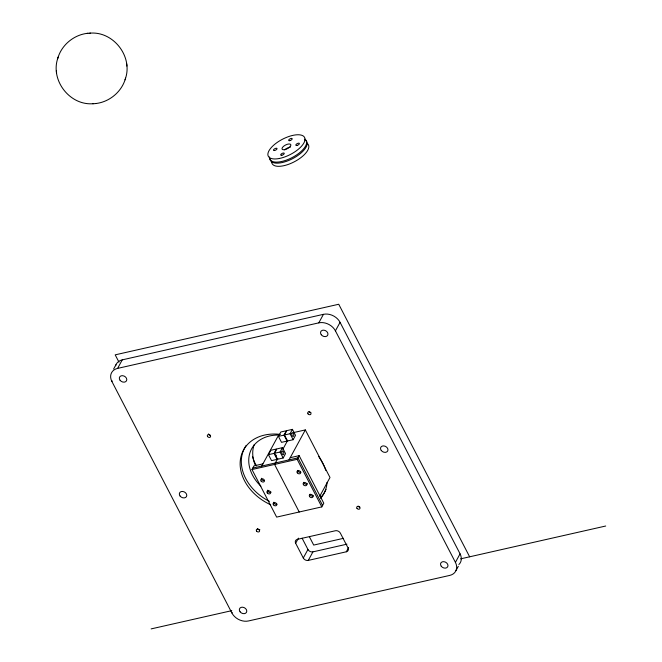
<?xml version="1.0" encoding="UTF-8"?>
<svg xmlns="http://www.w3.org/2000/svg" width="662" height="662" viewBox="0 0 662 662"><rect width="100%" height="100%" fill="white"/><g stroke="black" fill="none" stroke-linecap="round" stroke-linejoin="round"><path stroke-width="0.99" d="M57.851 58.066C50.08 80.292 69.899 105.895 93.425 103.686M125.383 78.795C133.153 56.568 113.334 30.965 89.809 33.166M57.983 57.66C62.228 43.709 75.89 33.39 90.479 33.117M92.754 103.744C107.343 103.471 121.005 93.152 125.25 79.2M57.652 58.695L58.182 57.023M125.052 79.837L125.581 78.157M113.624 368.999L115.949 364.737M460.073 553.837L455.423 562.369A13.058 10.062 28.6 0 1 449.697 575.419L248.515 620.956A13.058 10.062 28.6 0 1 231.882 612.962L111.878 381.444A13.058 10.062 28.6 0 1 117.604 368.395L122.255 359.863L323.445 314.334A13.058 10.062 28.6 0 1 340.069 322.328L460.073 553.837A13.058 10.062 28.6 0 1 458.874 564.554M111.878 381.444L112.168 380.915M117.604 368.395L318.794 322.857L323.445 314.334M290.196 457.69L299.141 455.663L323.792 503.228L321.806 506.885L276.65 517.105L251.99 469.54L253.985 465.882L262.93 463.863M261.73 466.056L278.073 436.084M455.423 562.369L335.419 330.851L340.069 322.328M268.449 454.653L270.832 450.284L276.426 449.018L274.043 453.396L268.449 454.653L271.552 460.628L277.138 459.362L274.043 453.396M278.421 436.366L280.804 431.996L286.398 430.73L284.015 435.099L278.421 436.366L281.515 442.34L287.109 441.074L284.015 435.099M274.49 453.288L276.873 448.919L282.459 447.653L285.554 453.627L283.171 457.996L277.585 459.262L274.49 453.288L280.076 452.022L282.459 447.653M284.461 435L286.845 430.631L292.43 429.365L295.525 435.339L293.142 439.709L287.556 440.975L284.461 435L290.047 433.734L292.43 429.365M277.841 458.427L274.573 464.426L299.224 511.999M282.798 449.349L287.747 440.263M289.004 459.883L305.339 429.911L329.999 477.484L319.738 496.293M251.99 469.54L297.147 459.32L299.141 455.663M231.882 612.962L232.172 612.433M348.617 547.532L346.292 551.794L308.285 560.4A3.914 3.02 28.6 0 1 303.295 558L295.657 543.262L298.454 538.148M303.295 558L307.946 549.468L302.104 538.206M308.285 560.4L312.936 551.868L346.938 544.172M456.002 570.553L458.327 566.283M293.655 432.559L305.339 429.911M252.793 468.075L297.95 457.856L322.601 505.42M343.504 538.33L313.697 545.074L309.427 536.841M151.135 628.9L231.766 610.654M460.578 558.86L605.705 526.017M87.103 33.39L87.864 33.332M95.378 103.529L96.131 103.471M469.648 556.816L338.737 304.255L115.188 354.849L118.986 362.164M290.047 433.734L293.142 439.709M297.147 459.32L321.806 506.885M280.076 452.022L283.171 457.996M126.641 63.767L126.732 64.735M126.773 65.083L126.872 66.076M56.369 70.784L56.469 71.769M56.502 72.125L56.593 73.085M255.16 464.939A39.182 30.187 28.6 0 1 254.167 444.715M260.886 486.198A39.182 30.187 28.6 0 1 250.211 451.947A39.182 30.187 28.6 0 1 279.538 435.083M256.467 465.874A43.096 33.208 28.6 0 1 252.57 456.664M276.344 455.555A1.961 0.943 77.2 0 1 276.112 455.142M276.997 504.154A1.961 1.506 28.6 0 1 274.887 503.981A1.961 1.506 28.6 0 1 273.903 502.193M264.535 480.438A1.961 1.506 28.6 0 1 262.4 480.091A1.961 1.506 28.6 0 1 261.606 478.254M271.089 492.073A1.961 1.506 28.6 0 1 268.805 492.139A1.961 1.506 28.6 0 1 267.771 490.145M313.465 495.772A1.961 1.506 28.6 0 1 311.355 495.929A1.961 1.506 28.6 0 1 310.097 494.158M300.887 472.172A1.961 1.506 28.6 0 1 298.86 472.056A1.961 1.506 28.6 0 1 297.776 470.376M307.491 483.641A1.961 1.506 28.6 0 1 305.381 484.112A1.961 1.506 28.6 0 1 303.941 482.267M304.859 139.119A20.439 8.581 -27.4 0 1 291.578 157.862A20.439 8.581 -27.4 0 1 269.542 156.968M284.726 149.885A4.899 2.052 -27.4 0 1 290.312 147.146M307.036 143.331A20.439 8.581 -27.4 0 1 293.754 162.074A20.439 8.581 -27.4 0 1 271.726 161.172M304.487 139.69A20.439 8.581 -27.4 0 1 293.936 157.945A20.439 8.581 -27.4 0 1 270.063 158.954M318.794 322.857A13.058 10.062 28.6 0 1 335.419 330.851M115.593 365.722A13.058 10.062 28.6 0 1 122.255 359.863M327.094 482.366A45.711 35.218 28.6 0 1 320.631 498.378M270.7 504.775A45.711 35.218 28.6 0 1 240.405 459.569A45.711 35.218 28.6 0 1 280.398 434.413M318.736 456.623A45.711 35.218 28.6 0 1 325.745 470.401M326.068 489.359A45.711 35.218 28.6 0 1 320.598 497.543M269.417 501.391A45.711 35.218 28.6 0 1 246.206 445.402M259.868 529.741A1.729 1.332 28.6 0 1 257.601 528.549M210.111 435.207A1.729 1.332 28.6 0 1 208.555 433.891M310.834 412.517A1.729 1.332 28.6 0 1 309.071 411.425M359.838 507.051A1.729 1.332 28.6 0 1 358.134 506.082M295.657 543.262A3.914 3.02 28.6 0 1 297.379 539.348L335.377 530.75A3.914 3.02 28.6 0 1 340.367 533.15L348.005 547.879A3.914 3.02 28.6 0 1 346.292 551.794M312.936 551.868A3.914 3.02 28.6 0 1 307.946 549.468M240.074 611.779A3.914 3.02 28.6 0 0 246.487 612.325A3.914 3.02 28.6 0 0 242.606 607.203A3.914 3.02 28.6 0 0 240.074 611.779M120.07 380.261A3.914 3.02 28.6 0 0 126.492 380.807A3.914 3.02 28.6 0 0 122.602 375.685A3.914 3.02 28.6 0 0 120.07 380.261M321.26 334.724A3.914 3.02 28.6 0 0 327.673 335.27A3.914 3.02 28.6 0 0 323.792 330.156A3.914 3.02 28.6 0 0 321.26 334.724M441.264 566.242A3.914 3.02 28.6 0 0 447.678 566.788A3.914 3.02 28.6 0 0 443.797 561.666A3.914 3.02 28.6 0 0 441.264 566.242M273.431 504.825A1.961 1.506 28.6 0 0 276.65 505.189A1.961 1.506 28.6 0 0 274.788 502.59A1.961 1.506 28.6 0 0 273.431 504.825M267.266 492.933A1.961 1.506 28.6 0 0 270.485 493.298A1.961 1.506 28.6 0 0 268.623 490.699A1.961 1.506 28.6 0 0 267.266 492.933M261.101 481.042A1.961 1.506 28.6 0 0 264.32 481.406A1.961 1.506 28.6 0 0 262.458 478.808A1.961 1.506 28.6 0 0 261.101 481.042M291.785 433.627A1.961 0.943 77.2 0 0 293.142 436.457A1.961 0.943 77.2 0 0 293.432 433.536A1.961 0.943 77.2 0 0 291.785 433.627M281.813 451.914A1.961 0.943 77.2 0 0 283.171 454.744A1.961 0.943 77.2 0 0 283.46 451.823A1.961 0.943 77.2 0 0 281.813 451.914M309.642 496.632A1.961 1.506 28.6 0 0 312.861 496.988A1.961 1.506 28.6 0 0 311.008 494.398A1.961 1.506 28.6 0 0 309.642 496.632M303.477 484.741A1.961 1.506 28.6 0 0 306.696 485.097A1.961 1.506 28.6 0 0 304.843 482.507A1.961 1.506 28.6 0 0 303.477 484.741M297.312 472.85A1.961 1.506 28.6 0 0 300.531 473.206A1.961 1.506 28.6 0 0 298.678 470.616A1.961 1.506 28.6 0 0 297.312 472.85M381.262 450.483A3.914 3.02 28.6 0 0 387.675 451.029A3.914 3.02 28.6 0 0 383.795 445.907A3.914 3.02 28.6 0 0 381.262 450.483M180.072 496.02A3.914 3.02 28.6 0 0 186.485 496.566A3.914 3.02 28.6 0 0 182.604 491.444A3.914 3.02 28.6 0 0 180.072 496.02M279.397 158.466A20.439 8.581 -27.4 0 0 304.843 138.085A20.439 8.581 -27.4 0 0 275.078 144.018A20.439 8.581 -27.4 0 0 279.397 158.466M284.751 149.637A4.899 2.052 -27.4 0 0 290.85 144.755A4.899 2.052 -27.4 0 0 283.717 146.178A4.899 2.052 -27.4 0 0 284.751 149.637M296.94 145.441A1.961 0.819 -27.4 0 0 299.381 143.48A1.961 0.819 -27.4 0 0 296.526 144.051A1.961 0.819 -27.4 0 0 296.94 145.441M281.78 155.272A1.961 0.819 -27.4 0 0 284.221 153.319A1.961 0.819 -27.4 0 0 281.367 153.89A1.961 0.819 -27.4 0 0 281.78 155.272M274.589 150.497A1.961 0.819 -27.4 0 0 277.03 148.545A1.961 0.819 -27.4 0 0 274.176 149.115A1.961 0.819 -27.4 0 0 274.589 150.497M289.749 140.658A1.961 0.819 -27.4 0 0 292.19 138.706A1.961 0.819 -27.4 0 0 289.335 139.277A1.961 0.819 -27.4 0 0 289.749 140.658M256.599 531.089A1.729 1.332 28.6 0 0 259.446 531.404A1.729 1.332 28.6 0 0 257.799 529.112A1.729 1.332 28.6 0 0 256.599 531.089M207.603 436.556A1.729 1.332 28.6 0 0 210.442 436.879A1.729 1.332 28.6 0 0 208.803 434.586A1.729 1.332 28.6 0 0 207.603 436.556M308.004 413.833A1.729 1.332 28.6 0 0 310.85 414.155A1.729 1.332 28.6 0 0 309.204 411.855A1.729 1.332 28.6 0 0 308.004 413.833M357 508.366A1.729 1.332 28.6 0 0 359.847 508.681A1.729 1.332 28.6 0 0 358.208 506.389A1.729 1.332 28.6 0 0 357 508.366"/></g></svg>
